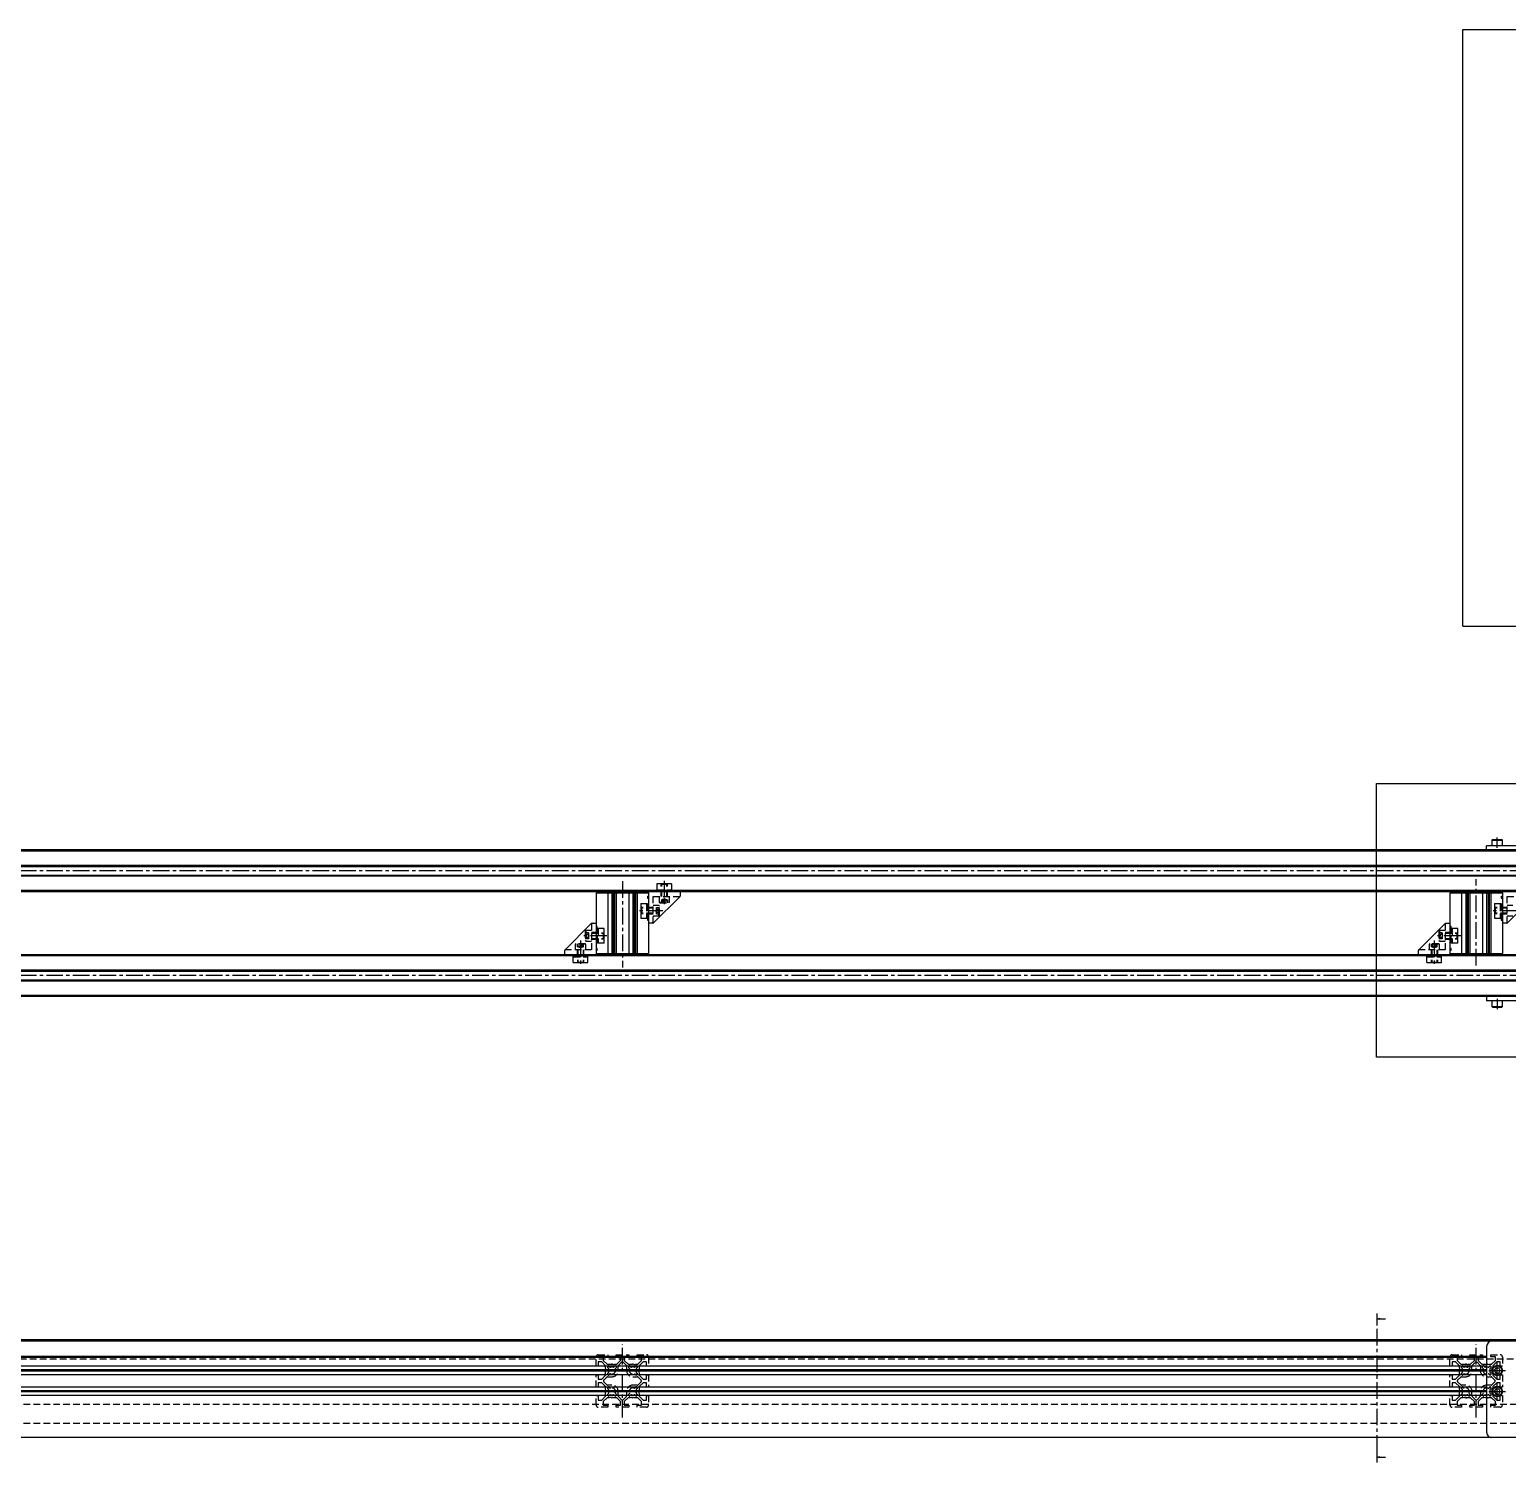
# Model space of a CAD drawing. Extents: x 0 to 4374, y -8 to 1531.
# Drawn here: x 2187 to 3598, y 164 to 1531 of the extents above; entities that cross this region are included whole.
import ezdxf

# ---------------------------------------------------------------- set-up
doc = ezdxf.new("R2010")
doc.units = 0
doc.header["$LTSCALE"] = 0.5
doc.linetypes.add('CENTER', pattern=[50.8, 31.75, -6.35, 6.35, -6.35])
doc.linetypes.add('DASHED', pattern=[19.05, 12.7, -6.35])
for name, color, linetype in [('MSM_CENTER', 1, 'CENTER'), ('MSM_CONTINUOUS', 7, 'CONTINUOUS'), ('MSM_DASHED', 4, 'DASHED'), ('MSM_NARROW', 5, 'CONTINUOUS')]:
    doc.layers.add(name, color=color, linetype=linetype)

msp = doc.modelspace()

# ---------------------------------------------------------------- linework, layer by layer
at = {"layer": 'MSM_CENTER'}
for p, q in [((3588, 750.5), (3588, 760.5)), ((3743, 728.5), (613, 728.5)), ((3568, 638.3), (3568, 720.7)), ((2753, 718.7), (2753, 636.3)), ((2793, 719), (2793, 695)), ((2791.5, 690.5), (2767.5, 690.5)), ((3606.5, 690.5), (3582.5, 690.5)), ((2738.3, 666.5), (2714.3, 666.5)), ((3553.3, 666.5), (3529.3, 666.5)), ((2713, 662), (2713, 638)), ((3528, 662), (3528, 638)), ((3743, 628.5), (613, 628.5)), ((3588, 606.5), (3588, 596.5)), ((3473.5, 174), (3473.5, 296)), ((2753, 206.7), (2753, 276.7)), ((3568, 206.7), (3568, 276.7)), ((3588, 243.7), (3588, 259.7)), ((3580, 251.7), (3596, 251.7)), ((3580, 231.7), (3596, 231.7)), ((3588, 223.7), (3588, 239.7))]:
    msp.add_line(p, q, dxfattribs=at)
at = {"layer": 'MSM_CONTINUOUS'}
for p, q in [((3733, 748.5), (623, 748.5)), ((3578, 748.5), (3578, 752.5)), ((3733, 752.5), (3578, 752.5)), ((3583.6, 758.5), (3583, 757.9)), ((3583, 757.9), (3593, 757.9)), ((3583, 757.9), (3583, 752.5)), ((3583.6, 758.5), (3592.4, 758.5)), ((3593, 757.9), (3592.4, 758.5)), ((3593, 752.5), (3593, 757.9)), ((3648, 747.3), (708, 747.3)), ((3648, 733.7), (708, 733.7)), ((3648, 723.3), (708, 723.3)), ((3704.5, 732.5), (756.3, 732.5)), ((756.3, 724.5), (3704.5, 724.5)), ((3733, 708.5), (623, 708.5)), ((3648, 709.7), (708, 709.7)), ((2728, 707.5), (2728, 649.5)), ((2728, 707.5), (2778, 707.5)), ((2739, 707.5), (2739, 649.5)), ((2743, 707.5), (2743, 649.5)), ((2744.3, 707.5), (2744.3, 649.5)), ((2745.5, 707.5), (2745.5, 649.5)), ((2747, 707.5), (2747, 649.5)), ((2759, 707.5), (2759, 649.5)), ((2763, 707.5), (2763, 649.5)), ((2764.3, 707.5), (2764.3, 649.5)), ((2765.5, 707.5), (2765.5, 649.5)), ((2767, 707.5), (2767, 649.5)), ((2778, 707.5), (2778, 708.5)), ((2778, 707.5), (2778, 649.5)), ((2808, 708.5), (2808, 704.4)), ((2808, 708.5), (2808, 704.4)), ((3543, 707.5), (3543, 649.5)), ((3543, 707.5), (3593, 707.5)), ((3554, 707.5), (3554, 649.5)), ((3558, 707.5), (3558, 649.5)), ((3559.3, 707.5), (3559.3, 649.5)), ((3560.5, 707.5), (3560.5, 649.5)), ((3562, 707.5), (3562, 649.5)), ((3574, 707.5), (3574, 649.5)), ((3578, 707.5), (3578, 649.5)), ((3579.3, 707.5), (3579.3, 649.5)), ((3580.5, 707.5), (3580.5, 649.5)), ((3582, 707.5), (3582, 649.5)), ((3593, 707.5), (3593, 708.5)), ((3593, 707.5), (3593, 649.5)), ((2807.8, 703.7), (2782.8, 678.8)), ((2807.8, 703.7), (2782.8, 678.8)), ((3622.8, 703.7), (3597.8, 678.8)), ((3622.8, 703.7), (3597.8, 678.8)), ((2698.3, 653.3), (2723.3, 678.2)), ((2698.3, 653.3), (2723.3, 678.2)), ((2724, 678.5), (2728, 678.5)), ((2724, 678.5), (2728, 678.5)), ((2782.1, 678.5), (2778, 678.5)), ((2782.1, 678.5), (2778, 678.5)), ((3513.3, 653.3), (3538.3, 678.2)), ((3513.3, 653.3), (3538.3, 678.2)), ((3539, 678.5), (3543, 678.5)), ((3539, 678.5), (3543, 678.5)), ((3597.1, 678.5), (3593, 678.5)), ((3597.1, 678.5), (3593, 678.5)), ((2698, 648.5), (2698, 652.6)), ((2698, 648.5), (2698, 652.6)), ((2728, 649.5), (2728, 648.5)), ((2728, 649.5), (2778, 649.5)), ((3513, 648.5), (3513, 652.6)), ((3513, 648.5), (3513, 652.6)), ((3543, 649.5), (3543, 648.5)), ((3543, 649.5), (3593, 649.5)), ((3733, 648.5), (623, 648.5)), ((3648, 647.3), (708, 647.3)), ((3648, 633.7), (708, 633.7)), ((3648, 623.3), (708, 623.3)), ((3704.5, 632.5), (756.3, 632.5)), ((756.3, 624.5), (3704.5, 624.5)), ((3733, 608.5), (623, 608.5)), ((3648, 609.7), (708, 609.7)), ((3578, 608.5), (3578, 604.5)), ((3733, 604.5), (3578, 604.5)), ((3583, 604.5), (3583, 599.1)), ((3583, 599.1), (3583.6, 598.5)), ((3583, 599.1), (3593, 599.1)), ((3583.6, 598.5), (3592.4, 598.5)), ((3592.4, 598.5), (3593, 599.1)), ((3593, 599.1), (3593, 604.5)), ((3473.5, 296), (3473.5, 306)), ((3473.5, 301), (3476, 301.7)), ((3473.5, 301), (3481.5, 301)), ((3476, 300.3), (3473.5, 301)), ((3728, 279.7), (628, 279.7)), ((3683, 281), (673, 281)), ((3578, 274.7), (3578, 192.7)), ((3578, 265.2), (778, 265.2)), ((3578, 264), (778, 264)), ((3578, 255.7), (778, 255.7)), ((3586.6, 254.2), (3585.2, 251.7)), ((3586.6, 254.2), (3589.5, 254.2)), ((3590.9, 251.7), (3589.5, 254.2)), ((3578, 252.2), (778, 252.2)), ((3578, 251.7), (778, 251.7)), ((3578, 251.2), (778, 251.2)), ((3578, 247.7), (778, 247.7)), ((3585.2, 251.7), (3586.6, 249.2)), ((3586.6, 249.2), (3589.5, 249.2)), ((3589.5, 249.2), (3590.9, 251.7)), ((3578, 235.7), (1148, 235.7)), ((3578, 232.2), (1148, 232.2)), ((3578, 231.7), (1148, 231.7)), ((3578, 231.2), (1148, 231.2)), ((3578, 227.7), (1148, 227.7)), ((3586.6, 234.2), (3585.2, 231.7)), ((3585.2, 231.7), (3586.6, 229.2)), ((3586.6, 234.2), (3589.5, 234.2)), ((3586.6, 229.2), (3589.5, 229.2)), ((3590.9, 231.7), (3589.5, 234.2)), ((3589.5, 229.2), (3590.9, 231.7)), ((3713, 187.7), (1148, 187.7)), ((3473.5, 164), (3473.5, 174)), ((3473.5, 169), (3476, 169.6)), ((3473.5, 169), (3481.5, 169)), ((3476, 168.3), (3473.5, 169))]:
    msp.add_line(p, q, dxfattribs=at)
for centre, radius in [((3588, 251.7), 5), ((3588, 251.7), 4.4), ((3588, 231.7), 5), ((3588, 231.7), 4.4)]:
    msp.add_circle(centre, radius, dxfattribs=at)
for centre, radius, start, end in [((2807, 704.4), 1, 315, 0), ((2807, 704.4), 1, 315, 0), ((2724, 677.5), 1, 90, 135), ((2724, 677.5), 1, 90, 135), ((2782.1, 679.5), 1, 270, 315), ((2782.1, 679.5), 1, 270, 315), ((3539, 677.5), 1, 90, 135), ((3539, 677.5), 1, 90, 135), ((3597.1, 679.5), 1, 270, 315), ((3597.1, 679.5), 1, 270, 315), ((2699, 652.6), 1, 135, 180), ((2699, 652.6), 1, 135, 180), ((3514, 652.6), 1, 135, 180), ((3514, 652.6), 1, 135, 180), ((3583, 274.7), 5, 90, 180), ((3583, 192.7), 5, 180, 270)]:
    msp.add_arc(centre, radius, start, end, dxfattribs=at)
at = {"layer": 'MSM_DASHED'}
for p, q in [((2800, 716), (2786, 716)), ((2786, 716), (2786, 709.7)), ((2786, 710.5), (2800, 710.5)), ((2797, 709.5), (2789, 709.5)), ((2789, 709.5), (2789, 708.5)), ((2789.9, 708.5), (2789.9, 704)), ((2790.6, 716), (2790, 715.4)), ((2790, 704), (2790, 716)), ((2796, 715.4), (2790, 715.4)), ((2790, 708.5), (2790, 709.5)), ((2795.5, 716), (2790.6, 716)), ((2790.6, 704), (2790.6, 716)), ((2792.5, 709.5), (2792.5, 708.5)), ((2793.5, 709.5), (2793.5, 708.5)), ((2795.5, 716), (2796, 715.4)), ((2795.5, 704), (2795.5, 716)), ((2796, 704), (2796, 716)), ((2796.1, 709.5), (2796.1, 708.5)), ((2796.1, 704), (2796.1, 708.5)), ((2797, 709.5), (2797, 708.5)), ((2800, 716), (2800, 709.7)), ((2770.5, 697.5), (2776.8, 697.5)), ((2770.5, 697.5), (2770.5, 683.5)), ((2770.5, 692.9), (2771.1, 693.5)), ((2782.5, 693.5), (2770.5, 693.5)), ((2770.5, 692.9), (2770.5, 688)), ((2782.5, 692.9), (2770.5, 692.9)), ((2771.1, 693.5), (2771.1, 687.5)), ((2776, 697.5), (2776, 683.5)), ((2776.8, 697.5), (2776.8, 683.5)), ((2777, 704.5), (2778, 704.5)), ((2777, 704.5), (2777, 702.5)), ((2777, 704.2), (2778, 704.2)), ((2777, 702.8), (2778, 702.8)), ((2777, 702.5), (2778, 702.5)), ((2782.5, 693.6), (2778, 693.6)), ((2782.5, 678.6), (2782.5, 704)), ((2782.5, 704), (2808, 704)), ((2787.9, 695.5), (2782.5, 695.5)), ((2785.5, 693), (2784.9, 690.5)), ((2785.5, 693.4), (2788.5, 693.4)), ((2785.5, 687.6), (2785.5, 693.4)), ((2785.5, 691.9), (2788.5, 691.9)), ((2788.5, 694.9), (2787.9, 695.5)), ((2787.9, 685.5), (2787.9, 695.5)), ((2788, 704), (2788, 698.6)), ((2788, 698.6), (2788.6, 698)), ((2788, 698.6), (2798, 698.6)), ((2788.5, 686.1), (2788.5, 694.9)), ((2788.6, 698), (2797.4, 698)), ((2790.2, 701), (2790.2, 698)), ((2790.2, 701), (2795.9, 701)), ((2793, 701.7), (2790.5, 701)), ((2791.6, 701), (2791.6, 698)), ((2795.5, 701), (2793, 701.7)), ((2794.5, 701), (2794.5, 698)), ((2795.9, 701), (2795.9, 698)), ((2797.4, 698), (2798, 698.6)), ((2798, 698.6), (2798, 704)), ((3585.5, 697.5), (3591.8, 697.5)), ((3585.5, 697.5), (3585.5, 683.5)), ((3585.5, 692.9), (3586.1, 693.5)), ((3597.5, 693.5), (3585.5, 693.5)), ((3585.5, 692.9), (3585.5, 688)), ((3597.5, 692.9), (3585.5, 692.9)), ((3586.1, 693.5), (3586.1, 687.5)), ((3591, 697.5), (3591, 683.5)), ((3591.8, 697.5), (3591.8, 683.5)), ((3592, 704.5), (3593, 704.5)), ((3592, 704.5), (3592, 702.5)), ((3592, 704.2), (3593, 704.2)), ((3592, 702.8), (3593, 702.8)), ((3592, 702.5), (3593, 702.5)), ((3597.5, 693.6), (3593, 693.6)), ((3597.5, 678.6), (3597.5, 704)), ((3597.5, 704), (3623, 704)), ((3602.9, 695.5), (3597.5, 695.5)), ((2723.5, 678.4), (2723.5, 653)), ((2770.5, 688), (2771.1, 687.5)), ((2782.5, 688), (2770.5, 688)), ((2782.5, 687.5), (2770.5, 687.5)), ((2770.5, 683.5), (2776.8, 683.5)), ((2777, 683.5), (2778, 683.5)), ((2777, 683.5), (2777, 681.5)), ((2777, 683.2), (2778, 683.2)), ((2777, 681.8), (2778, 681.8)), ((2777, 681.5), (2778, 681.5)), ((2778, 687.4), (2782.5, 687.4)), ((2782.5, 685.5), (2787.9, 685.5)), ((2784.9, 690.5), (2785.5, 688)), ((2785.5, 689), (2788.5, 689)), ((2785.5, 687.6), (2788.5, 687.6)), ((2787.9, 685.5), (2788.5, 686.1)), ((3538.5, 678.4), (3538.5, 653)), ((3585.5, 688), (3586.1, 687.5)), ((3597.5, 688), (3585.5, 688)), ((3597.5, 687.5), (3585.5, 687.5)), ((3585.5, 683.5), (3591.8, 683.5)), ((3592, 683.5), (3593, 683.5)), ((3592, 683.5), (3592, 681.5)), ((3592, 683.2), (3593, 683.2)), ((3592, 681.8), (3593, 681.8)), ((3592, 681.5), (3593, 681.5)), ((3593, 687.4), (3597.5, 687.4)), ((3597.5, 685.5), (3602.9, 685.5)), ((2718.1, 671.5), (2717.5, 670.9)), ((2717.5, 670.9), (2717.5, 662.1)), ((2720.5, 669.4), (2717.5, 669.4)), ((2720.5, 667.9), (2717.5, 667.9)), ((2720.5, 665), (2717.5, 665)), ((2720.5, 663.6), (2717.5, 663.6)), ((2723.5, 671.5), (2718.1, 671.5)), ((2718.1, 671.5), (2718.1, 661.5)), ((2720.5, 669.4), (2720.5, 663.6)), ((2721.2, 666.5), (2720.5, 669)), ((2720.5, 664), (2721.2, 666.5)), ((2728, 669.6), (2723.5, 669.6)), ((2723.5, 669.5), (2735.5, 669.5)), ((2723.5, 668.9), (2735.5, 668.9)), ((2723.5, 664), (2735.5, 664)), ((2723.5, 663.5), (2735.5, 663.5)), ((2723.5, 663.4), (2728, 663.4)), ((2729, 675.5), (2728, 675.5)), ((2729, 675.2), (2728, 675.2)), ((2729, 673.8), (2728, 673.8)), ((2729, 673.5), (2728, 673.5)), ((2729, 673.5), (2729, 675.5)), ((2735.5, 673.5), (2729.2, 673.5)), ((2729.2, 659.5), (2729.2, 673.5)), ((2730, 673.5), (2730, 659.5)), ((2735, 663.5), (2735, 669.5)), ((2735.5, 668.9), (2735, 669.5)), ((2735.5, 664), (2735, 663.5)), ((2735.5, 659.5), (2735.5, 673.5)), ((2735.5, 664), (2735.5, 668.9)), ((3533.1, 671.5), (3532.5, 670.9)), ((3532.5, 670.9), (3532.5, 662.1)), ((3535.5, 669.4), (3532.5, 669.4)), ((3535.5, 667.9), (3532.5, 667.9)), ((3535.5, 665), (3532.5, 665)), ((3535.5, 663.6), (3532.5, 663.6)), ((3538.5, 671.5), (3533.1, 671.5)), ((3533.1, 671.5), (3533.1, 661.5)), ((3535.5, 669.4), (3535.5, 663.6)), ((3536.2, 666.5), (3535.5, 669)), ((3535.5, 664), (3536.2, 666.5)), ((3543, 669.6), (3538.5, 669.6)), ((3538.5, 669.5), (3550.5, 669.5)), ((3538.5, 668.9), (3550.5, 668.9)), ((3538.5, 664), (3550.5, 664)), ((3538.5, 663.5), (3550.5, 663.5)), ((3538.5, 663.4), (3543, 663.4)), ((3544, 675.5), (3543, 675.5)), ((3544, 675.2), (3543, 675.2)), ((3544, 673.8), (3543, 673.8)), ((3544, 673.5), (3543, 673.5)), ((3544, 673.5), (3544, 675.5)), ((3550.5, 673.5), (3544.2, 673.5)), ((3544.2, 659.5), (3544.2, 673.5)), ((3545, 673.5), (3545, 659.5)), ((3550, 663.5), (3550, 669.5)), ((3550.5, 668.9), (3550, 669.5)), ((3550.5, 664), (3550, 663.5)), ((3550.5, 659.5), (3550.5, 673.5)), ((3550.5, 664), (3550.5, 668.9)), ((2723.5, 653), (2698.1, 653)), ((2708.6, 659), (2708, 658.4)), ((2708, 658.4), (2708, 653)), ((2718, 658.4), (2708, 658.4)), ((2717.4, 659), (2708.6, 659)), ((2709.9, 653), (2709.9, 648.5)), ((2710, 653), (2710, 641)), ((2710.2, 656), (2710.2, 659)), ((2715.9, 656), (2710.2, 656)), ((2710.5, 656), (2713, 655.3)), ((2710.6, 653), (2710.6, 641)), ((2711.6, 656), (2711.6, 659)), ((2713, 655.3), (2715.5, 656)), ((2714.5, 656), (2714.5, 659)), ((2715.5, 653), (2715.5, 641)), ((2715.9, 656), (2715.9, 659)), ((2716, 653), (2716, 641)), ((2716.1, 648.5), (2716.1, 653)), ((2718, 658.4), (2717.4, 659)), ((2717.5, 662.1), (2718.1, 661.5)), ((2718, 653), (2718, 658.4)), ((2718.1, 661.5), (2723.5, 661.5)), ((2729, 654.5), (2728, 654.5)), ((2729, 654.2), (2728, 654.2)), ((2729, 652.8), (2728, 652.8)), ((2729, 652.5), (2728, 652.5)), ((2729, 652.5), (2729, 654.5)), ((2735.5, 659.5), (2729.2, 659.5)), ((3538.5, 653), (3513.1, 653)), ((3523.6, 659), (3523, 658.4)), ((3523, 658.4), (3523, 653)), ((3533, 658.4), (3523, 658.4)), ((3532.4, 659), (3523.6, 659)), ((3524.9, 653), (3524.9, 648.5)), ((3525, 653), (3525, 641)), ((3525.2, 656), (3525.2, 659)), ((3530.9, 656), (3525.2, 656)), ((3525.5, 656), (3528, 655.3)), ((3525.6, 653), (3525.6, 641)), ((3526.6, 656), (3526.6, 659)), ((3528, 655.3), (3530.5, 656)), ((3529.5, 656), (3529.5, 659)), ((3530.5, 653), (3530.5, 641)), ((3530.9, 656), (3530.9, 659)), ((3531, 653), (3531, 641)), ((3531.1, 648.5), (3531.1, 653)), ((3533, 658.4), (3532.4, 659)), ((3532.5, 662.1), (3533.1, 661.5)), ((3533, 653), (3533, 658.4)), ((3533.1, 661.5), (3538.5, 661.5)), ((3544, 654.5), (3543, 654.5)), ((3544, 654.2), (3543, 654.2)), ((3544, 652.8), (3543, 652.8)), ((3544, 652.5), (3543, 652.5)), ((3544, 652.5), (3544, 654.5)), ((3550.5, 659.5), (3544.2, 659.5)), ((2706, 641), (2706, 647.3)), ((2706, 646.5), (2720, 646.5)), ((2706, 641), (2720, 641)), ((2709, 647.5), (2709, 648.5)), ((2709, 647.5), (2717, 647.5)), ((2710, 647.5), (2710, 648.5)), ((2710, 641.5), (2716, 641.5)), ((2710.6, 641), (2710, 641.5)), ((2710.6, 641), (2715.5, 641)), ((2712.5, 647.5), (2712.5, 648.5)), ((2713.5, 647.5), (2713.5, 648.5)), ((2715.5, 641), (2716, 641.5)), ((2716.1, 648.5), (2716.1, 647.5)), ((2717, 647.5), (2717, 648.5)), ((2720, 641), (2720, 647.3)), ((3521, 641), (3521, 647.3)), ((3521, 646.5), (3535, 646.5)), ((3521, 641), (3535, 641)), ((3524, 647.5), (3524, 648.5)), ((3524, 647.5), (3532, 647.5)), ((3525, 647.5), (3525, 648.5)), ((3525, 641.5), (3531, 641.5)), ((3525.6, 641), (3525, 641.5)), ((3525.6, 641), (3530.5, 641)), ((3527.5, 647.5), (3527.5, 648.5)), ((3528.5, 647.5), (3528.5, 648.5)), ((3530.5, 641), (3531, 641.5)), ((3531.1, 648.5), (3531.1, 647.5)), ((3532, 647.5), (3532, 648.5)), ((3535, 641), (3535, 647.3)), ((673, 262.7), (3683, 262.7)), ((2728, 255.7), (2728, 264.7)), ((2730, 255.7), (2728, 255.7)), ((2730, 266.7), (2739, 266.7)), ((2733.4, 260), (2730, 260)), ((2730, 260), (2730, 255.7)), ((2737, 256.3), (2733.4, 260)), ((2739, 264.7), (2734.8, 264.7)), ((2734.8, 264.7), (2734.8, 261.4)), ((2734.8, 261.4), (2738.5, 257.7)), ((2737, 254.2), (2737, 256.3)), ((2737.3, 252.9), (2737, 254.2)), ((2738.5, 257.7), (2742.4, 257.7)), ((2738.8, 255.2), (2739.5, 255.9)), ((2739.8, 253.5), (2738.8, 254.5)), ((2739, 266.7), (2739, 264.7)), ((2740.2, 255.9), (2741.3, 254.9)), ((2742.6, 257.6), (2743, 257.4)), ((2743, 257.4), (2743.4, 257.6)), ((2743.9, 257.6), (2744.3, 257.5)), ((2744.3, 257.5), (2745.5, 257.7)), ((2744.8, 254.9), (2745.9, 255.9)), ((2745.5, 257.7), (2747.6, 257.7)), ((2747.3, 254.5), (2746.3, 253.5)), ((2746.6, 255.9), (2747.3, 255.2)), ((2747, 264.7), (2747, 266.7)), ((2747, 266.7), (2759, 266.7)), ((2751.3, 264.7), (2747, 264.7)), ((2747.6, 257.7), (2751.3, 261.4)), ((2749, 251.7), (2749, 255.9)), ((2749.3, 256.6), (2752.3, 259.6)), ((2751.3, 261.4), (2751.3, 264.7)), ((2753.8, 259.6), (2756.8, 256.6)), ((2759, 264.7), (2754.8, 264.7)), ((2754.8, 264.7), (2754.8, 261.4)), ((2754.8, 261.4), (2758.5, 257.7)), ((2757, 255.9), (2757, 251.7)), ((2758.5, 257.7), (2762.4, 257.7)), ((2758.8, 255.2), (2759.5, 255.9)), ((2759.8, 253.5), (2758.8, 254.5)), ((2759, 266.7), (2759, 264.7)), ((2760.2, 255.9), (2761.3, 254.9)), ((2762.6, 257.6), (2763, 257.4)), ((2763, 257.4), (2763.4, 257.6)), ((2763.9, 257.6), (2764.3, 257.5)), ((2764.3, 257.5), (2765.5, 257.7)), ((2764.8, 254.9), (2765.9, 255.9)), ((2765.5, 257.7), (2767.6, 257.7)), ((2767.3, 254.5), (2766.3, 253.5)), ((2766.6, 255.9), (2767.3, 255.2)), ((2767, 264.7), (2767, 266.7)), ((2767, 266.7), (2776, 266.7)), ((2771.3, 264.7), (2767, 264.7)), ((2767.6, 257.7), (2771.3, 261.4)), ((2772.7, 260), (2769, 256.3)), ((2769, 256.3), (2769, 252.4)), ((2771.3, 261.4), (2771.3, 264.7)), ((2776, 260), (2772.7, 260)), ((2776, 255.7), (2776, 260)), ((2778, 255.7), (2776, 255.7)), ((2778, 264.7), (2778, 255.7)), ((3543, 255.7), (3543, 264.7)), ((3545, 255.7), (3543, 255.7)), ((3545, 266.7), (3554, 266.7)), ((3548.4, 260), (3545, 260)), ((3545, 260), (3545, 255.7)), ((3552, 256.3), (3548.4, 260)), ((3554, 264.7), (3549.8, 264.7)), ((3549.8, 264.7), (3549.8, 261.4)), ((3549.8, 261.4), (3553.5, 257.7)), ((3552, 254.2), (3552, 256.3)), ((3552.3, 252.9), (3552, 254.2)), ((3553.5, 257.7), (3557.4, 257.7)), ((3553.8, 255.2), (3554.5, 255.9)), ((3554.8, 253.5), (3553.8, 254.5)), ((3554, 266.7), (3554, 264.7)), ((3555.2, 255.9), (3556.3, 254.9)), ((3557.6, 257.6), (3558, 257.4)), ((3558, 257.4), (3558.4, 257.6)), ((3558.9, 257.6), (3559.3, 257.5)), ((3559.3, 257.5), (3560.5, 257.7)), ((3559.8, 254.9), (3560.9, 255.9)), ((3560.5, 257.7), (3562.6, 257.7)), ((3562.3, 254.5), (3561.3, 253.5)), ((3561.6, 255.9), (3562.3, 255.2)), ((3562, 264.7), (3562, 266.7)), ((3562, 266.7), (3574, 266.7)), ((3566.3, 264.7), (3562, 264.7)), ((3562.6, 257.7), (3566.3, 261.4)), ((3564, 251.7), (3564, 255.9)), ((3564.3, 256.6), (3567.3, 259.6)), ((3566.3, 261.4), (3566.3, 264.7)), ((3568.8, 259.6), (3571.8, 256.6)), ((3574, 264.7), (3569.8, 264.7)), ((3569.8, 264.7), (3569.8, 261.4)), ((3569.8, 261.4), (3573.5, 257.7)), ((3572, 255.9), (3572, 251.7)), ((3573.5, 257.7), (3577.4, 257.7)), ((3573.8, 255.2), (3574.5, 255.9)), ((3574.8, 253.5), (3573.8, 254.5)), ((3574, 266.7), (3574, 264.7)), ((3575.2, 255.9), (3576.3, 254.9)), ((3577.6, 257.6), (3578, 257.4)), ((3578, 257.4), (3578.4, 257.6)), ((3578.9, 257.6), (3579.3, 257.5)), ((3579.3, 257.5), (3580.5, 257.7)), ((3579.8, 254.9), (3580.9, 255.9)), ((3580.5, 257.7), (3582.6, 257.7)), ((3582.3, 254.5), (3581.3, 253.5)), ((3581.6, 255.9), (3582.3, 255.2)), ((3582, 264.7), (3582, 266.7)), ((3582, 266.7), (3591, 266.7)), ((3586.3, 264.7), (3582, 264.7)), ((3582.6, 257.7), (3586.3, 261.4)), ((3587.7, 260), (3584, 256.3)), ((3584, 256.3), (3584, 252.4)), ((3586.3, 261.4), (3586.3, 264.7)), ((3591, 260), (3587.7, 260)), ((3591, 255.7), (3591, 260)), ((3593, 255.7), (3591, 255.7)), ((3593, 264.7), (3593, 255.7)), ((2728, 235.7), (2728, 247.7)), ((2728, 247.7), (2730, 247.7)), ((2730, 247.7), (2730, 243.5)), ((2730, 243.5), (2733.4, 243.5)), ((2733.4, 240), (2730, 240)), ((2730, 240), (2730, 235.7)), ((2733.4, 243.5), (2737, 247.1)), ((2737, 236.3), (2733.4, 240)), ((2735.2, 242.4), (2738.2, 245.4)), ((2738.2, 238), (2735.2, 241)), ((2737, 247.1), (2737, 251.1)), ((2737.1, 252.6), (2737.3, 252.9)), ((2737.3, 251.7), (2737.1, 252.1)), ((2737.1, 251.3), (2737.3, 251.7)), ((2738.8, 248.9), (2739.8, 249.9)), ((2739.5, 247.5), (2738.8, 248.2)), ((2738.9, 245.7), (2743, 245.7)), ((2741.3, 248.5), (2740.2, 247.5)), ((2763, 245.7), (2767.2, 245.7)), ((2765.9, 247.5), (2764.8, 248.5)), ((2766.3, 249.9), (2767.3, 248.9)), ((2767.3, 248.2), (2766.6, 247.5)), ((2767.9, 245.4), (2770.9, 242.4)), ((2770.9, 241), (2767.9, 238)), ((2769, 252.1), (2768.7, 251.7)), ((2768.7, 251.7), (2769, 251.3)), ((2769, 250.8), (2768.8, 250.5)), ((2768.8, 250.5), (2769, 249.2)), ((2769, 249.2), (2769, 247.1)), ((2769, 247.1), (2772.7, 243.5)), ((2772.7, 240), (2769, 236.3)), ((2772.7, 243.5), (2776, 243.5)), ((2776, 240), (2772.7, 240)), ((2776, 243.5), (2776, 247.7)), ((2776, 247.7), (2778, 247.7)), ((2776, 235.7), (2776, 240)), ((2778, 247.7), (2778, 235.7)), ((3543, 235.7), (3543, 247.7)), ((3543, 247.7), (3545, 247.7)), ((3545, 247.7), (3545, 243.5)), ((3545, 243.5), (3548.4, 243.5)), ((3548.4, 240), (3545, 240)), ((3545, 240), (3545, 235.7)), ((3548.4, 243.5), (3552, 247.1)), ((3552, 236.3), (3548.4, 240)), ((3550.2, 242.4), (3553.2, 245.4)), ((3553.2, 238), (3550.2, 241)), ((3552, 247.1), (3552, 251.1)), ((3552.1, 252.6), (3552.3, 252.9)), ((3552.3, 251.7), (3552.1, 252.1)), ((3552.1, 251.3), (3552.3, 251.7)), ((3553.8, 248.9), (3554.8, 249.9)), ((3554.5, 247.5), (3553.8, 248.2)), ((3553.9, 245.7), (3558, 245.7)), ((3556.3, 248.5), (3555.2, 247.5)), ((3578, 245.7), (3582.2, 245.7)), ((3580.9, 247.5), (3579.8, 248.5)), ((3581.3, 249.9), (3582.3, 248.9)), ((3582.3, 248.2), (3581.6, 247.5)), ((3582.9, 245.4), (3585.9, 242.4)), ((3585.9, 241), (3582.9, 238)), ((3584, 252.1), (3583.7, 251.7)), ((3583.7, 251.7), (3584, 251.3)), ((3584, 250.8), (3583.8, 250.5)), ((3583.8, 250.5), (3584, 249.2)), ((3584, 249.2), (3584, 247.1)), ((3584, 247.1), (3587.7, 243.5)), ((3587.7, 240), (3584, 236.3)), ((3587.7, 243.5), (3591, 243.5)), ((3591, 240), (3587.7, 240)), ((3591, 243.5), (3591, 247.7)), ((3591, 247.7), (3593, 247.7)), ((3591, 235.7), (3591, 240)), ((3593, 247.7), (3593, 235.7)), ((2730, 235.7), (2728, 235.7)), ((2728, 218.7), (2728, 227.7)), ((2728, 227.7), (2730, 227.7)), ((2730, 227.7), (2730, 223.5)), ((2733.4, 223.5), (2737, 227.1)), ((2737, 234.2), (2737, 236.3)), ((2737.3, 232.9), (2737, 234.2)), ((2737, 227.1), (2737, 231.1)), ((2737.1, 232.6), (2737.3, 232.9)), ((2737.3, 231.7), (2737.1, 232.1)), ((2737.1, 231.3), (2737.3, 231.7)), ((2738.8, 235.2), (2739.5, 235.9)), ((2739.8, 233.5), (2738.8, 234.5)), ((2738.8, 228.9), (2739.8, 229.9)), ((2739.5, 227.5), (2738.8, 228.2)), ((2743, 237.7), (2738.9, 237.7)), ((2740.2, 235.9), (2741.3, 234.9)), ((2741.3, 228.5), (2740.2, 227.5)), ((2741.8, 226), (2740.5, 225.7)), ((2742.1, 225.8), (2741.8, 226)), ((2743, 226), (2742.6, 225.8)), ((2743.4, 225.8), (2743, 226)), ((2745.9, 227.5), (2744.8, 228.5)), ((2746.3, 229.9), (2747.3, 228.9)), ((2747.3, 228.2), (2746.6, 227.5)), ((2749, 227.5), (2749, 231.7)), ((2752.3, 223.8), (2749.3, 226.8)), ((2756.8, 226.8), (2753.8, 223.8)), ((2757, 231.7), (2757, 227.5)), ((2758.8, 228.9), (2759.8, 229.9)), ((2759.5, 227.5), (2758.8, 228.2)), ((2761.3, 228.5), (2760.2, 227.5)), ((2761.8, 226), (2760.5, 225.7)), ((2762.1, 225.8), (2761.8, 226)), ((2763, 226), (2762.6, 225.8)), ((2767.2, 237.7), (2763, 237.7)), ((2763.4, 225.8), (2763, 226)), ((2764.8, 234.9), (2765.9, 235.9)), ((2765.9, 227.5), (2764.8, 228.5)), ((2767.3, 234.5), (2766.3, 233.5)), ((2766.3, 229.9), (2767.3, 228.9)), ((2766.6, 235.9), (2767.3, 235.2)), ((2767.3, 228.2), (2766.6, 227.5)), ((2769, 232.1), (2768.7, 231.7)), ((2768.7, 231.7), (2769, 231.3)), ((2769, 230.8), (2768.8, 230.5)), ((2768.8, 230.5), (2769, 229.2)), ((2769, 236.3), (2769, 232.4)), ((2769, 229.2), (2769, 227.1)), ((2769, 227.1), (2772.7, 223.5)), ((2778, 235.7), (2776, 235.7)), ((2776, 223.5), (2776, 227.7)), ((2776, 227.7), (2778, 227.7)), ((2778, 227.7), (2778, 218.7)), ((3545, 235.7), (3543, 235.7)), ((3543, 218.7), (3543, 227.7)), ((3543, 227.7), (3545, 227.7)), ((3545, 227.7), (3545, 223.5)), ((3548.4, 223.5), (3552, 227.1)), ((3552, 234.2), (3552, 236.3)), ((3552.3, 232.9), (3552, 234.2)), ((3552, 227.1), (3552, 231.1)), ((3552.1, 232.6), (3552.3, 232.9)), ((3552.3, 231.7), (3552.1, 232.1)), ((3552.1, 231.3), (3552.3, 231.7)), ((3553.8, 235.2), (3554.5, 235.9)), ((3554.8, 233.5), (3553.8, 234.5)), ((3553.8, 228.9), (3554.8, 229.9)), ((3554.5, 227.5), (3553.8, 228.2)), ((3558, 237.7), (3553.9, 237.7)), ((3555.2, 235.9), (3556.3, 234.9)), ((3556.3, 228.5), (3555.2, 227.5)), ((3556.8, 226), (3555.5, 225.7)), ((3557.1, 225.8), (3556.8, 226)), ((3558, 226), (3557.6, 225.8)), ((3558.4, 225.8), (3558, 226)), ((3560.9, 227.5), (3559.8, 228.5)), ((3561.3, 229.9), (3562.3, 228.9)), ((3562.3, 228.2), (3561.6, 227.5)), ((3564, 227.5), (3564, 231.7)), ((3567.3, 223.8), (3564.3, 226.8)), ((3571.8, 226.8), (3568.8, 223.8)), ((3572, 231.7), (3572, 227.5)), ((3573.8, 228.9), (3574.8, 229.9)), ((3574.5, 227.5), (3573.8, 228.2)), ((3576.3, 228.5), (3575.2, 227.5)), ((3576.8, 226), (3575.5, 225.7)), ((3577.1, 225.8), (3576.8, 226)), ((3578, 226), (3577.6, 225.8)), ((3582.2, 237.7), (3578, 237.7)), ((3578.4, 225.8), (3578, 226)), ((3579.8, 234.9), (3580.9, 235.9)), ((3580.9, 227.5), (3579.8, 228.5)), ((3582.3, 234.5), (3581.3, 233.5)), ((3581.3, 229.9), (3582.3, 228.9)), ((3581.6, 235.9), (3582.3, 235.2)), ((3582.3, 228.2), (3581.6, 227.5)), ((3584, 232.1), (3583.7, 231.7)), ((3583.7, 231.7), (3584, 231.3)), ((3584, 230.8), (3583.8, 230.5)), ((3583.8, 230.5), (3584, 229.2)), ((3584, 236.3), (3584, 232.4)), ((3584, 229.2), (3584, 227.1)), ((3584, 227.1), (3587.7, 223.5)), ((3593, 235.7), (3591, 235.7)), ((3591, 223.5), (3591, 227.7)), ((3591, 227.7), (3593, 227.7)), ((3593, 227.7), (3593, 218.7)), ((3683, 219.3), (1076.1, 219.3)), ((2730, 223.5), (2733.4, 223.5)), ((2739, 216.7), (2730, 216.7)), ((2738.5, 225.7), (2734.8, 222)), ((2734.8, 222), (2734.8, 218.7)), ((2734.8, 218.7), (2739, 218.7)), ((2740.5, 225.7), (2738.5, 225.7)), ((2739, 218.7), (2739, 216.7)), ((2747.6, 225.7), (2743.7, 225.7)), ((2747, 216.7), (2747, 218.7)), ((2747, 218.7), (2751.3, 218.7)), ((2759, 216.7), (2747, 216.7)), ((2751.3, 222), (2747.6, 225.7)), ((2751.3, 218.7), (2751.3, 222)), ((2758.5, 225.7), (2754.8, 222)), ((2754.8, 222), (2754.8, 218.7)), ((2754.8, 218.7), (2759, 218.7)), ((2760.5, 225.7), (2758.5, 225.7)), ((2759, 218.7), (2759, 216.7)), ((2767.6, 225.7), (2763.7, 225.7)), ((2767, 216.7), (2767, 218.7)), ((2767, 218.7), (2771.3, 218.7)), ((2776, 216.7), (2767, 216.7)), ((2771.3, 222), (2767.6, 225.7)), ((2771.3, 218.7), (2771.3, 222)), ((2772.7, 223.5), (2776, 223.5)), ((3545, 223.5), (3548.4, 223.5)), ((3554, 216.7), (3545, 216.7)), ((3553.5, 225.7), (3549.8, 222)), ((3549.8, 222), (3549.8, 218.7)), ((3549.8, 218.7), (3554, 218.7)), ((3555.5, 225.7), (3553.5, 225.7)), ((3554, 218.7), (3554, 216.7)), ((3562.6, 225.7), (3558.7, 225.7)), ((3562, 216.7), (3562, 218.7)), ((3562, 218.7), (3566.3, 218.7)), ((3574, 216.7), (3562, 216.7)), ((3566.3, 222), (3562.6, 225.7)), ((3566.3, 218.7), (3566.3, 222)), ((3573.5, 225.7), (3569.8, 222)), ((3569.8, 222), (3569.8, 218.7)), ((3569.8, 218.7), (3574, 218.7)), ((3575.5, 225.7), (3573.5, 225.7)), ((3574, 218.7), (3574, 216.7)), ((3582.6, 225.7), (3578.7, 225.7)), ((3582, 216.7), (3582, 218.7)), ((3582, 218.7), (3586.3, 218.7)), ((3591, 216.7), (3582, 216.7)), ((3586.3, 222), (3582.6, 225.7)), ((3586.3, 218.7), (3586.3, 222)), ((3587.7, 223.5), (3591, 223.5)), ((3683, 201), (1076.1, 201))]:
    msp.add_line(p, q, dxfattribs=at)
for centre, radius, start, end in [((2730, 264.7), 2, 90, 180), ((2739.2, 254.9), 0.5, 135, 225), ((2739.9, 255.6), 0.5, 45, 135), ((2741.5, 255.2), 0.4, 225, 293.3817), ((2743, 251.7), 3.4, 66.6183, 113.3817), ((2742.4, 257.2), 0.5, 60, 90), ((2743.7, 257.2), 0.5, 60, 120), ((2744.6, 255.2), 0.4, 246.6183, 315), ((2746.2, 255.6), 0.5, 45, 135), ((2746.9, 254.9), 0.5, 315, 45), ((2750, 255.9), 1, 135, 180), ((2753, 258.9), 1, 45, 135), ((2756, 255.9), 1, 0, 45), ((2759.2, 254.9), 0.5, 135, 225), ((2759.9, 255.6), 0.5, 45, 135), ((2761.5, 255.2), 0.4, 225, 293.3817), ((2763, 251.7), 3.4, 66.6183, 113.3817), ((2762.4, 257.2), 0.5, 60, 90), ((2763.7, 257.2), 0.5, 60, 120), ((2764.6, 255.2), 0.4, 246.6183, 315), ((2766.2, 255.6), 0.5, 45, 135), ((2766.9, 254.9), 0.5, 315, 45), ((2776, 264.7), 2, 0, 90), ((3545, 264.7), 2, 90, 180), ((3554.2, 254.9), 0.5, 135, 225), ((3554.9, 255.6), 0.5, 45, 135), ((3556.5, 255.2), 0.4, 225, 293.3817), ((3558, 251.7), 3.4, 66.6183, 113.3817), ((3557.4, 257.2), 0.5, 60, 90), ((3558.7, 257.2), 0.5, 60, 120), ((3559.6, 255.2), 0.4, 246.6183, 315), ((3561.2, 255.6), 0.5, 45, 135), ((3561.9, 254.9), 0.5, 315, 45), ((3565, 255.9), 1, 135, 180), ((3568, 258.9), 1, 45, 135), ((3571, 255.9), 1, 0, 45), ((3574.2, 254.9), 0.5, 135, 225), ((3574.9, 255.6), 0.5, 45, 135), ((3576.5, 255.2), 0.4, 225, 293.3817), ((3578, 251.7), 3.4, 66.6183, 113.3817), ((3577.4, 257.2), 0.5, 60, 90), ((3578.7, 257.2), 0.5, 60, 120), ((3579.6, 255.2), 0.4, 246.6183, 315), ((3581.2, 255.6), 0.5, 45, 135), ((3581.9, 254.9), 0.5, 315, 45), ((3591, 264.7), 2, 0, 90), ((2735.9, 241.7), 1, 135, 225), ((2737.5, 252.4), 0.5, 150, 210), ((2737.5, 251.1), 0.5, 150, 180), ((2738.9, 244.7), 1, 90, 135), ((2739.2, 248.5), 0.5, 135, 225), ((2739.9, 247.8), 0.5, 225, 315), ((2743, 251.7), 3.4, 156.6183, 203.3817), ((2739.6, 253.2), 0.4, 336.6183, 45), ((2739.6, 250.2), 0.4, 315, 23.3817), ((2741.5, 248.2), 0.4, 66.6183, 135), ((2743, 251.7), 3.4, 246.6183, 23.3817), ((2743, 251.7), 6, 270, 0), ((2746.5, 253.2), 0.4, 135, 203.3817), ((2763, 251.7), 6, 180, 270), ((2763, 251.7), 3.4, 156.6183, 293.3817), ((2759.6, 253.2), 0.4, 336.6183, 45), ((2764.6, 248.2), 0.4, 45, 113.3817), ((2766.2, 247.8), 0.5, 225, 315), ((2766.5, 253.2), 0.4, 135, 203.3817), ((2766.5, 250.2), 0.4, 156.6183, 225), ((2763, 251.7), 3.4, 336.6183, 23.3817), ((2767.2, 244.7), 1, 45, 90), ((2766.9, 248.5), 0.5, 315, 45), ((2768.5, 252.4), 0.5, 330, 0), ((2768.5, 251.1), 0.5, 330, 30), ((2770.2, 241.7), 1, 315, 45), ((3550.9, 241.7), 1, 135, 225), ((3552.5, 252.4), 0.5, 150, 210), ((3552.5, 251.1), 0.5, 150, 180), ((3553.9, 244.7), 1, 90, 135), ((3554.2, 248.5), 0.5, 135, 225), ((3554.9, 247.8), 0.5, 225, 315), ((3558, 251.7), 3.4, 156.6183, 203.3817), ((3554.6, 253.2), 0.4, 336.6183, 45), ((3554.6, 250.2), 0.4, 315, 23.3817), ((3556.5, 248.2), 0.4, 66.6183, 135), ((3558, 251.7), 3.4, 246.6183, 23.3817), ((3558, 251.7), 6, 270, 0), ((3561.5, 253.2), 0.4, 135, 203.3817), ((3578, 251.7), 6, 180, 270), ((3578, 251.7), 3.4, 156.6183, 293.3817), ((3574.6, 253.2), 0.4, 336.6183, 45), ((3579.6, 248.2), 0.4, 45, 113.3817), ((3581.2, 247.8), 0.5, 225, 315), ((3581.5, 253.2), 0.4, 135, 203.3817), ((3581.5, 250.2), 0.4, 156.6183, 225), ((3578, 251.7), 3.4, 336.6183, 23.3817), ((3582.2, 244.7), 1, 45, 90), ((3581.9, 248.5), 0.5, 315, 45), ((3583.5, 252.4), 0.5, 330, 0), ((3583.5, 251.1), 0.5, 330, 30), ((3585.2, 241.7), 1, 315, 45), ((2737.5, 232.4), 0.5, 150, 210), ((2737.5, 231.1), 0.5, 150, 180), ((2738.9, 238.7), 1, 225, 270), ((2739.2, 234.9), 0.5, 135, 225), ((2739.2, 228.5), 0.5, 135, 225), ((2739.9, 235.6), 0.5, 45, 135), ((2739.9, 227.8), 0.5, 225, 315), ((2743, 231.7), 3.4, 156.6183, 203.3817), ((2739.6, 233.2), 0.4, 336.6183, 45), ((2739.6, 230.2), 0.4, 315, 23.3817), ((2741.5, 235.2), 0.4, 225, 293.3817), ((2741.5, 228.2), 0.4, 66.6183, 135), ((2743, 231.7), 3.4, 336.6183, 113.3817), ((2743, 231.7), 3.4, 246.6183, 293.3817), ((2742.4, 226.2), 0.5, 240, 300), ((2743, 231.7), 6, 0, 90), ((2743.7, 226.2), 0.5, 240, 270), ((2744.6, 228.2), 0.4, 45, 113.3817), ((2746.2, 227.8), 0.5, 225, 315), ((2746.5, 230.2), 0.4, 156.6183, 225), ((2746.9, 228.5), 0.5, 315, 45), ((2750, 227.5), 1, 180, 225), ((2756, 227.5), 1, 315, 0), ((2763, 231.7), 6, 90, 180), ((2759.2, 228.5), 0.5, 135, 225), ((2759.9, 227.8), 0.5, 225, 315), ((2763, 231.7), 3.4, 66.6183, 203.3817), ((2759.6, 230.2), 0.4, 315, 23.3817), ((2761.5, 228.2), 0.4, 66.6183, 135), ((2763, 231.7), 3.4, 246.6183, 293.3817), ((2762.4, 226.2), 0.5, 240, 300), ((2763.7, 226.2), 0.5, 240, 270), ((2764.6, 235.2), 0.4, 246.6183, 315), ((2764.6, 228.2), 0.4, 45, 113.3817), ((2766.2, 235.6), 0.5, 45, 135), ((2766.2, 227.8), 0.5, 225, 315), ((2766.5, 233.2), 0.4, 135, 203.3817), ((2766.5, 230.2), 0.4, 156.6183, 225), ((2763, 231.7), 3.4, 336.6183, 23.3817), ((2767.2, 238.7), 1, 270, 315), ((2766.9, 234.9), 0.5, 315, 45), ((2766.9, 228.5), 0.5, 315, 45), ((2768.5, 232.4), 0.5, 330, 0), ((2768.5, 231.1), 0.5, 330, 30), ((3552.5, 232.4), 0.5, 150, 210), ((3552.5, 231.1), 0.5, 150, 180), ((3553.9, 238.7), 1, 225, 270), ((3554.2, 234.9), 0.5, 135, 225), ((3554.2, 228.5), 0.5, 135, 225), ((3554.9, 235.6), 0.5, 45, 135), ((3554.9, 227.8), 0.5, 225, 315), ((3558, 231.7), 3.4, 156.6183, 203.3817), ((3554.6, 233.2), 0.4, 336.6183, 45), ((3554.6, 230.2), 0.4, 315, 23.3817), ((3556.5, 235.2), 0.4, 225, 293.3817), ((3556.5, 228.2), 0.4, 66.6183, 135), ((3558, 231.7), 3.4, 336.6183, 113.3817), ((3558, 231.7), 3.4, 246.6183, 293.3817), ((3557.4, 226.2), 0.5, 240, 300), ((3558, 231.7), 6, 0, 90), ((3558.7, 226.2), 0.5, 240, 270), ((3559.6, 228.2), 0.4, 45, 113.3817), ((3561.2, 227.8), 0.5, 225, 315), ((3561.5, 230.2), 0.4, 156.6183, 225), ((3561.9, 228.5), 0.5, 315, 45), ((3565, 227.5), 1, 180, 225), ((3571, 227.5), 1, 315, 0), ((3578, 231.7), 6, 90, 180), ((3574.2, 228.5), 0.5, 135, 225), ((3574.9, 227.8), 0.5, 225, 315), ((3578, 231.7), 3.4, 66.6183, 203.3817), ((3574.6, 230.2), 0.4, 315, 23.3817), ((3576.5, 228.2), 0.4, 66.6183, 135), ((3578, 231.7), 3.4, 246.6183, 293.3817), ((3577.4, 226.2), 0.5, 240, 300), ((3578.7, 226.2), 0.5, 240, 270), ((3579.6, 235.2), 0.4, 246.6183, 315), ((3579.6, 228.2), 0.4, 45, 113.3817), ((3581.2, 235.6), 0.5, 45, 135), ((3581.2, 227.8), 0.5, 225, 315), ((3581.5, 233.2), 0.4, 135, 203.3817), ((3581.5, 230.2), 0.4, 156.6183, 225), ((3578, 231.7), 3.4, 336.6183, 23.3817), ((3582.2, 238.7), 1, 270, 315), ((3581.9, 234.9), 0.5, 315, 45), ((3581.9, 228.5), 0.5, 315, 45), ((3583.5, 232.4), 0.5, 330, 0), ((3583.5, 231.1), 0.5, 330, 30), ((2730, 218.7), 2, 180, 270), ((2753, 224.5), 1, 225, 315), ((2776, 218.7), 2, 270, 0), ((3545, 218.7), 2, 180, 270), ((3568, 224.5), 1, 225, 315), ((3591, 218.7), 2, 270, 0)]:
    msp.add_arc(centre, radius, start, end, dxfattribs=at)
at = {"layer": 'MSM_NARROW'}
for p, q in [((3555.3, 961.9), (3555.3, 1531.4)), ((3555.3, 1531.4), (4374.2, 1531.4)), ((3555.3, 961.9), (4374.2, 961.9)), ((3472.7, 811.9), (3776.6, 811.9)), ((3472.7, 550.6), (3472.7, 811.9)), ((3776.6, 550.6), (3472.7, 550.6))]:
    msp.add_line(p, q, dxfattribs=at)

doc.saveas('drawing.dxf')
